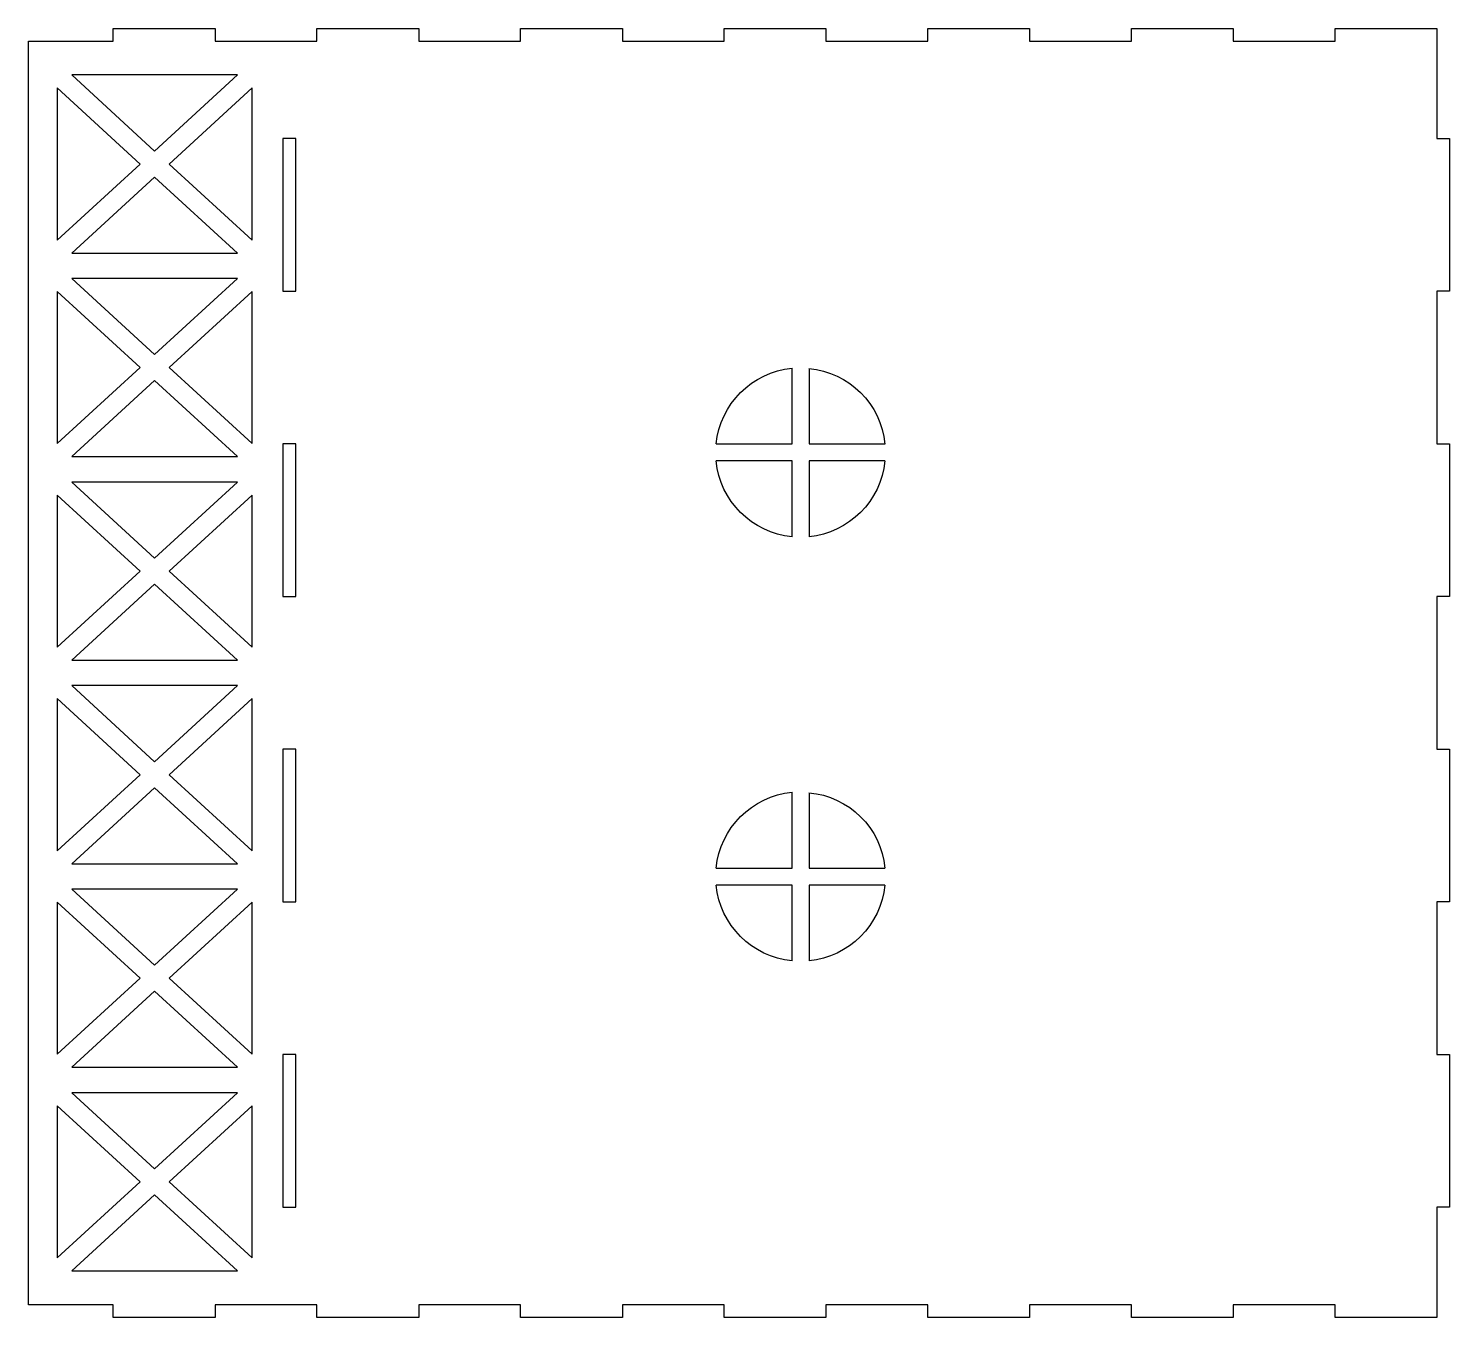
# Model space of a CAD drawing. Header units: millimetres. Extents: x 2805 to 3140, y 885 to 1189.
import ezdxf

# ---------------------------------------------------------------- set-up
doc = ezdxf.new("R2010")
doc.units = ezdxf.units.MM

msp = doc.modelspace()

# ---------------------------------------------------------------- linework, layer by layer
at = {"extrusion": (-6.12323e-17, -1.83697e-16, -1)}
for p, q in [((2824.85, 1185.54, 167.5), (2824.85, 1188.54, 167.5)), ((2824.85, 1188.54, 167.5), (2848.85, 1188.54, 167.5)), ((2848.85, 1188.54, 167.5), (2848.85, 1185.54, 167.5)), ((2872.85, 1185.54, 167.5), (2872.85, 1188.54, 167.5)), ((2872.85, 1188.54, 167.5), (2896.85, 1188.54, 167.5)), ((2896.85, 1188.54, 167.5), (2896.85, 1185.54, 167.5)), ((2920.85, 1185.54, 167.5), (2920.85, 1188.54, 167.5)), ((2920.85, 1188.54, 167.5), (2944.85, 1188.54, 167.5)), ((2944.85, 1188.54, 167.5), (2944.85, 1185.54, 167.5)), ((2968.85, 1185.54, 167.5), (2968.85, 1188.54, 167.5)), ((2968.85, 1188.54, 167.5), (2992.85, 1188.54, 167.5)), ((2992.85, 1188.54, 167.5), (2992.85, 1185.54, 167.5)), ((3016.85, 1185.54, 167.5), (3016.85, 1188.54, 167.5)), ((3016.85, 1188.54, 167.5), (3040.85, 1188.54, 167.5)), ((3040.85, 1188.54, 167.5), (3040.85, 1185.54, 167.5)), ((3064.85, 1185.54, 167.5), (3064.85, 1188.54, 167.5)), ((3064.85, 1188.54, 167.5), (3088.85, 1188.54, 167.5)), ((3088.85, 1188.54, 167.5), (3088.85, 1185.54, 167.5)), ((3112.85, 1185.54, 167.5), (3112.85, 1188.54, 167.5)), ((3112.85, 1188.54, 167.5), (3136.85, 1188.54, 167.5)), ((3136.85, 1188.54, 167.5), (3136.85, 1162.57, 167.5)), ((2804.85, 887.54, 167.5), (2804.85, 1185.54, 167.5)), ((2804.85, 1185.54, 167.5), (2824.85, 1185.54, 167.5)), ((2848.85, 1185.54, 167.5), (2872.85, 1185.54, 167.5)), ((2896.85, 1185.54, 167.5), (2920.85, 1185.54, 167.5)), ((2944.85, 1185.54, 167.5), (2968.85, 1185.54, 167.5)), ((2992.85, 1185.54, 167.5), (3016.85, 1185.54, 167.5)), ((3040.85, 1185.54, 167.5), (3064.85, 1185.54, 167.5)), ((3088.85, 1185.54, 167.5), (3112.85, 1185.54, 167.5)), ((2854.16, 1177.56, 167.5), (2815.04, 1177.56, 167.5)), ((2815.04, 1177.56, 167.5), (2834.6, 1159.63, 167.5)), ((2834.6, 1159.63, 167.5), (2854.16, 1177.56, 167.5)), ((2831.16, 1156.56, 167.5), (2811.6, 1174.49, 167.5)), ((2811.6, 1174.49, 167.5), (2811.6, 1138.63, 167.5)), ((2857.6, 1174.49, 167.5), (2838.04, 1156.56, 167.5)), ((2857.6, 1138.63, 167.5), (2857.6, 1174.49, 167.5)), ((2867.85, 1162.57, 167.5), (2864.85, 1162.57, 167.5)), ((2864.85, 1162.57, 167.5), (2864.85, 1126.57, 167.5)), ((2867.85, 1126.57, 167.5), (2867.85, 1162.57, 167.5)), ((3136.85, 1162.57, 167.5), (3139.85, 1162.57, 167.5)), ((3139.85, 1162.57, 167.5), (3139.85, 1126.57, 167.5)), ((2811.6, 1138.63, 167.5), (2831.16, 1156.56, 167.5)), ((2838.04, 1156.56, 167.5), (2857.6, 1138.63, 167.5)), ((2834.6, 1153.49, 167.5), (2815.04, 1135.56, 167.5)), ((2854.16, 1135.56, 167.5), (2834.6, 1153.49, 167.5)), ((2815.04, 1135.56, 167.5), (2854.16, 1135.56, 167.5)), ((2854.16, 1129.56, 167.5), (2815.04, 1129.56, 167.5)), ((2815.04, 1129.56, 167.5), (2834.6, 1111.63, 167.5)), ((2834.6, 1111.63, 167.5), (2854.16, 1129.56, 167.5)), ((2831.16, 1108.56, 167.5), (2811.6, 1126.49, 167.5)), ((2811.6, 1126.49, 167.5), (2811.6, 1090.63, 167.5)), ((2857.6, 1126.49, 167.5), (2838.04, 1108.56, 167.5)), ((2857.6, 1090.63, 167.5), (2857.6, 1126.49, 167.5)), ((2864.85, 1126.57, 167.5), (2867.85, 1126.57, 167.5)), ((3139.85, 1126.57, 167.5), (3136.85, 1126.57, 167.5)), ((3136.85, 1126.57, 167.5), (3136.85, 1090.57, 167.5)), ((2811.6, 1090.63, 167.5), (2831.16, 1108.56, 167.5)), ((2838.04, 1108.56, 167.5), (2857.6, 1090.63, 167.5)), ((2984.85, 1090.54, 167.5), (2984.85, 1108.44, 167.5)), ((2988.85, 1108.31, 167.5), (2988.85, 1090.54, 167.5)), ((2834.6, 1105.49, 167.5), (2815.04, 1087.56, 167.5)), ((2854.16, 1087.56, 167.5), (2834.6, 1105.49, 167.5)), ((2867.85, 1090.57, 167.5), (2864.85, 1090.57, 167.5)), ((2864.85, 1090.57, 167.5), (2864.85, 1054.57, 167.5)), ((2867.85, 1054.57, 167.5), (2867.85, 1090.57, 167.5)), ((2966.95, 1090.54, 167.5), (2984.85, 1090.54, 167.5)), ((2988.85, 1090.54, 167.5), (3006.75, 1090.54, 167.5)), ((3136.85, 1090.57, 167.5), (3139.85, 1090.57, 167.5)), ((3139.85, 1090.57, 167.5), (3139.85, 1054.57, 167.5)), ((2815.04, 1087.56, 167.5), (2854.16, 1087.56, 167.5)), ((2984.85, 1086.54, 167.5), (2966.95, 1086.54, 167.5)), ((2984.85, 1068.64, 167.5), (2984.85, 1086.54, 167.5)), ((3006.75, 1086.54, 167.5), (2988.85, 1086.54, 167.5)), ((2988.85, 1086.54, 167.5), (2988.85, 1068.64, 167.5)), ((2854.16, 1081.56, 167.5), (2815.04, 1081.56, 167.5)), ((2815.04, 1081.56, 167.5), (2834.6, 1063.63, 167.5)), ((2834.6, 1063.63, 167.5), (2854.16, 1081.56, 167.5)), ((2811.6, 1078.49, 167.5), (2811.6, 1042.63, 167.5)), ((2831.16, 1060.56, 167.5), (2811.6, 1078.49, 167.5)), ((2857.6, 1078.49, 167.5), (2838.04, 1060.56, 167.5)), ((2857.6, 1042.63, 167.5), (2857.6, 1078.49, 167.5)), ((2811.6, 1042.63, 167.5), (2831.16, 1060.56, 167.5)), ((2838.04, 1060.56, 167.5), (2857.6, 1042.63, 167.5)), ((2834.6, 1057.49, 167.5), (2815.04, 1039.56, 167.5)), ((2854.16, 1039.56, 167.5), (2834.6, 1057.49, 167.5)), ((2864.85, 1054.57, 167.5), (2867.85, 1054.57, 167.5)), ((3139.85, 1054.57, 167.5), (3136.85, 1054.57, 167.5)), ((3136.85, 1054.57, 167.5), (3136.85, 1018.57, 167.5)), ((2815.04, 1039.56, 167.5), (2854.16, 1039.56, 167.5)), ((2815.04, 1033.56, 167.5), (2834.6, 1015.63, 167.5)), ((2854.16, 1033.56, 167.5), (2815.04, 1033.56, 167.5)), ((2834.6, 1015.63, 167.5), (2854.16, 1033.56, 167.5)), ((2811.6, 1030.49, 167.5), (2811.6, 994.63, 167.5)), ((2831.16, 1012.56, 167.5), (2811.6, 1030.49, 167.5)), ((2857.6, 1030.49, 167.5), (2838.04, 1012.56, 167.5)), ((2857.6, 994.63, 167.5), (2857.6, 1030.49, 167.5)), ((2867.85, 1018.57, 167.5), (2864.85, 1018.57, 167.5)), ((2864.85, 1018.57, 167.5), (2864.85, 982.57, 167.5)), ((2867.85, 982.57, 167.5), (2867.85, 1018.57, 167.5)), ((3136.85, 1018.57, 167.5), (3139.85, 1018.57, 167.5)), ((3139.85, 1018.57, 167.5), (3139.85, 982.57, 167.5)), ((2811.6, 994.63, 167.5), (2831.16, 1012.56, 167.5)), ((2838.04, 1012.56, 167.5), (2857.6, 994.63, 167.5)), ((2834.6, 1009.49, 167.5), (2815.04, 991.56, 167.5)), ((2854.16, 991.56, 167.5), (2834.6, 1009.49, 167.5)), ((2984.85, 990.54, 167.5), (2984.85, 1008.44, 167.5)), ((2988.85, 1008.31, 167.5), (2988.85, 990.54, 167.5)), ((2815.04, 991.56, 167.5), (2854.16, 991.56, 167.5)), ((2966.95, 990.54, 167.5), (2984.85, 990.54, 167.5)), ((2988.85, 990.54, 167.5), (3006.75, 990.54, 167.5)), ((2815.04, 985.56, 167.5), (2834.6, 967.63, 167.5)), ((2854.16, 985.56, 167.5), (2815.04, 985.56, 167.5)), ((2834.6, 967.63, 167.5), (2854.16, 985.56, 167.5)), ((2984.85, 986.54, 167.5), (2966.95, 986.54, 167.5)), ((2984.85, 968.64, 167.5), (2984.85, 986.54, 167.5)), ((3006.75, 986.54, 167.5), (2988.85, 986.54, 167.5)), ((2988.85, 986.54, 167.5), (2988.85, 968.64, 167.5)), ((2811.6, 982.49, 167.5), (2811.6, 946.63, 167.5)), ((2831.16, 964.56, 167.5), (2811.6, 982.49, 167.5)), ((2857.6, 982.49, 167.5), (2838.04, 964.56, 167.5)), ((2857.6, 946.63, 167.5), (2857.6, 982.49, 167.5)), ((2864.85, 982.57, 167.5), (2867.85, 982.57, 167.5)), ((3139.85, 982.57, 167.5), (3136.85, 982.57, 167.5)), ((3136.85, 982.57, 167.5), (3136.85, 946.57, 167.5)), ((2811.6, 946.63, 167.5), (2831.16, 964.56, 167.5)), ((2834.6, 961.49, 167.5), (2815.04, 943.56, 167.5)), ((2854.16, 943.56, 167.5), (2834.6, 961.49, 167.5)), ((2838.04, 964.56, 167.5), (2857.6, 946.63, 167.5)), ((2864.85, 946.57, 167.5), (2864.85, 910.57, 167.5)), ((2867.85, 946.57, 167.5), (2864.85, 946.57, 167.5)), ((2867.85, 910.57, 167.5), (2867.85, 946.57, 167.5)), ((3136.85, 946.57, 167.5), (3139.85, 946.57, 167.5)), ((3139.85, 946.57, 167.5), (3139.85, 910.57, 167.5)), ((2815.04, 943.56, 167.5), (2854.16, 943.56, 167.5)), ((2815.04, 937.56, 167.5), (2834.6, 919.63, 167.5)), ((2854.16, 937.56, 167.5), (2815.04, 937.56, 167.5)), ((2834.6, 919.63, 167.5), (2854.16, 937.56, 167.5)), ((2811.6, 934.49, 167.5), (2811.6, 898.63, 167.5)), ((2831.16, 916.56, 167.5), (2811.6, 934.49, 167.5)), ((2857.6, 934.49, 167.5), (2838.04, 916.56, 167.5)), ((2857.6, 898.63, 167.5), (2857.6, 934.49, 167.5)), ((2811.6, 898.63, 167.5), (2831.16, 916.56, 167.5)), ((2838.04, 916.56, 167.5), (2857.6, 898.63, 167.5)), ((2834.6, 913.49, 167.5), (2815.04, 895.56, 167.5)), ((2854.16, 895.56, 167.5), (2834.6, 913.49, 167.5)), ((2864.85, 910.57, 167.5), (2867.85, 910.57, 167.5)), ((3139.85, 910.57, 167.5), (3136.85, 910.57, 167.5)), ((3136.85, 910.57, 167.5), (3136.85, 884.54, 167.5)), ((2815.04, 895.56, 167.5), (2854.16, 895.56, 167.5)), ((2824.85, 887.54, 167.5), (2804.85, 887.54, 167.5)), ((2824.85, 884.54, 167.5), (2824.85, 887.54, 167.5)), ((2848.85, 884.54, 167.5), (2824.85, 884.54, 167.5)), ((2872.85, 887.54, 167.5), (2848.85, 887.54, 167.5)), ((2848.85, 887.54, 167.5), (2848.85, 884.54, 167.5)), ((2872.85, 884.54, 167.5), (2872.85, 887.54, 167.5)), ((2896.85, 884.54, 167.5), (2872.85, 884.54, 167.5)), ((2920.85, 887.54, 167.5), (2896.85, 887.54, 167.5)), ((2896.85, 887.54, 167.5), (2896.85, 884.54, 167.5)), ((2920.85, 884.54, 167.5), (2920.85, 887.54, 167.5)), ((2944.85, 884.54, 167.5), (2920.85, 884.54, 167.5)), ((2968.85, 887.54, 167.5), (2944.85, 887.54, 167.5)), ((2944.85, 887.54, 167.5), (2944.85, 884.54, 167.5)), ((2968.85, 884.54, 167.5), (2968.85, 887.54, 167.5)), ((2992.85, 884.54, 167.5), (2968.85, 884.54, 167.5)), ((3016.85, 887.54, 167.5), (2992.85, 887.54, 167.5)), ((2992.85, 887.54, 167.5), (2992.85, 884.54, 167.5)), ((3016.85, 884.54, 167.5), (3016.85, 887.54, 167.5)), ((3040.85, 884.54, 167.5), (3016.85, 884.54, 167.5)), ((3064.85, 887.54, 167.5), (3040.85, 887.54, 167.5)), ((3040.85, 887.54, 167.5), (3040.85, 884.54, 167.5)), ((3064.85, 884.54, 167.5), (3064.85, 887.54, 167.5)), ((3088.85, 884.54, 167.5), (3064.85, 884.54, 167.5)), ((3112.85, 887.54, 167.5), (3088.85, 887.54, 167.5)), ((3088.85, 887.54, 167.5), (3088.85, 884.54, 167.5)), ((3112.85, 884.54, 167.5), (3112.85, 887.54, 167.5)), ((3136.85, 884.54, 167.5), (3112.85, 884.54, 167.5))]:
    msp.add_line(p, q, dxfattribs=at)
for centre, radius, start, end in [((-2986.85, 1088.54, -167.5), 20, 5.7391, 84.2609), ((-2987.1, 1088.65, -167.5), 19.74, 95.0734, 174.5151), ((-2986.85, 1088.54, -167.5), 20.01, 275.76, 354.2523), ((-2986.85, 1088.54, -167.5), 20, 185.7392, 264.2608), ((-2986.85, 988.54, -167.5), 20, 5.7391, 84.2609), ((-2987.1, 988.65, -167.5), 19.74, 95.0734, 174.5151), ((-2986.85, 988.54, -167.5), 20.01, 275.76, 354.2523), ((-2986.85, 988.54, -167.5), 20, 185.7392, 264.2608)]:
    msp.add_arc(centre, radius, start, end, dxfattribs=at)

doc.saveas('drawing.dxf')
